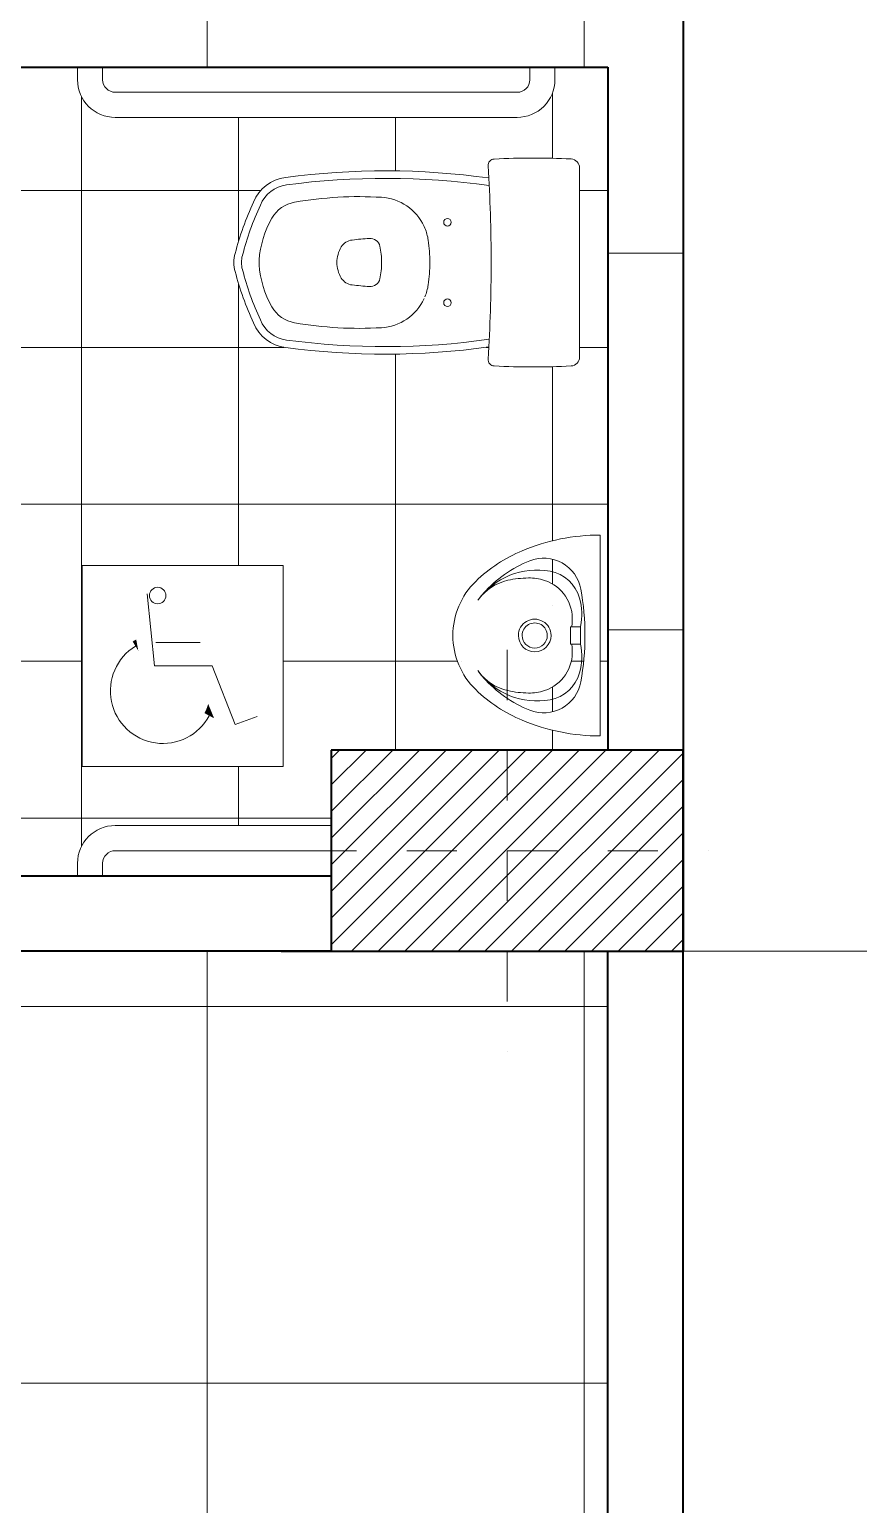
# Model space of a CAD drawing. Header units: millimetres. Extents: x 189.5 to 285.5, y -15 to 51.
# Drawn here: x 256.113 to 257.763, y 21.885 to 24.821 of the extents above; entities that cross this region are included whole.
import ezdxf

# ---------------------------------------------------------------- set-up
doc = ezdxf.new("R2010")
doc.units = ezdxf.units.MM
doc.header["$LTSCALE"] = 0.005
doc.header["$MEASUREMENT"] = 0
doc.linetypes.add('ACAD_ISO10W100', pattern=[18, 12, -3, 0, -3])
for name, color, linetype, lineweight in [('Aux', 1, 'Continuous', 9), ('columna', 6, 'Continuous', 40), ('ejes', 1, 'ACAD_ISO10W100', 9), ('gradas', 2, 'Continuous', 20), ('Hatch', 11, 'Continuous', 9), ('muebles', 2, 'Continuous', 20), ('muro', 5, 'Continuous', 40)]:
    doc.layers.add(name, color=color, linetype=linetype, lineweight=lineweight)

msp = doc.modelspace()

# ---------------------------------------------------------------- hatches: boundary and pattern name
at = {"layer": 'Hatch'}
h = msp.add_hatch(dxfattribs=at)
h.set_pattern_fill('NET', color=256, scale=6, style=0)
h.set_pattern_definition([(0, (-337.5334649447541, 81.37570602885171), (0, 0.75), []), (90, (-337.5334649447541, 81.37570602885171), (-0.75, 4.592273826833915e-17), [])])
h.paths.add_polyline_path([(252.1038909515549, 22.98561842555168, -2.414213564037251), (252.1020308324781, 22.98747854462714), (252.0889513592696, 22.98747854462873), (252.0889513592696, 22.98628807079184), (251.6389513592695, 22.98628807079183), (251.1389513592695, 22.98628807079186), (248.7089513592696, 22.98628807079135), (248.6889513592695, 22.98628807079135), (247.9890367852244, 22.98628807079135), (247.5389513592695, 22.98628807079135), (246.5439513592695, 22.98628807079135), (245.6939513592696, 22.98628807079135), (245.3939513592695, 22.98628807079135), (243.7439513592695, 22.98628807079135), (242.7439513592695, 22.98628807079135), (240.9939513592695, 22.98628807079135), (240.6939513592696, 22.98628807079135), (239.8439513592696, 22.98628807079135), (238.7939513592695, 22.98628807079135), (238.3939513592695, 22.98628807079135), (238.1939513592696, 22.98628807079136), (237.2139513592697, 22.98628807079136), (234.7839513592696, 22.98628807079133), (234.7639513592696, 22.98628807079133), (234.7639513592696, 22.98636802783069), (234.1921289388995, 22.98636802783069), (234.1921289388995, 22.32371024168052), (234.1921289388995, 20.22776177328468), (234.1921289388995, 19.63628807079144), (234.1921289388995, 19.26852839724609), (234.1921289388997, 18.3185283972465), (234.1921289388997, 17.61128807079182), (234.1921289388997, 17.26128807079181), (234.0921289388996, 17.26128807079181), (234.0921289388996, 16.67260720331663), (234.0921289388996, 13.93141270840081), (234.0921289388996, 13.18628807079182), (234.0921289388994, 12.88628807079198), (234.0921289388991, 11.28628807079185), (237.5439513592697, 11.28628807079185), (237.5439513592697, 12.83628807079191), (237.2939513592701, 12.83628807079191), (236.89395135927, 12.83628807079191), (236.89395135927, 13.23628807079189), (237.2939513592701, 13.23628807079189), (237.5439513592698, 13.23628807079189), (237.54395135927, 19.55628807079179), (252.1187457793546, 19.55628807079179), (252.1187457793546, 19.64947813824267), (252.0706547125452, 19.64947813824267), (252.1187457793548, 20.13405533157958), (252.1187457793546, 19.55628807079179), (257.4639513592696, 19.5562880707918), (257.4639513592695, 20.1862880707917), (257.1639513592695, 20.1862880707917), (257.1639513592696, 20.48628807079177), (257.2639513592694, 20.48628807079177), (257.2639513592694, 22.98628807079189), (256.7139513592695, 22.98628807079189), (255.3366040933745, 22.98628807079189, -0.4199047918111877), (254.648326348148, 22.27315293824061), (254.648326348148, 22.27133269996786), (254.6408858718398, 22.27133269996786), (254.6408858718398, 22.27032355189795, -1.126481995361507), (254.6284208063116, 22.27133269996786), (254.6222846810695, 22.27133269996786), (254.6222846810695, 22.98747854462853), (254.6014513592695, 22.98747854462853), (254.6014513592695, 24.74628807079138), (257.2639513592695, 24.74628807079139), (257.2639513592693, 23.38628807079188), (257.4139513592695, 23.38628807079188), (257.4139513592693, 25.34128807079159), (257.2639513592694, 25.34128807079161), (257.2639513592694, 24.89628807079138), (251.7889513592695, 24.89628807079138), (251.7889513592695, 26.43628807079138), (251.6389513592696, 26.43628807079138), (251.6389513592695, 23.28628807079183), (251.7889513592695, 23.28628807079183), (251.7889513592696, 24.74628807079137), (254.4514513592694, 24.74628807079138), (254.4514513592694, 23.13628807079208), (252.8330576297549, 23.13628807079208), (252.8330576297549, 22.98628824590409), (252.8182103590112, 22.98628824750885, -0.419904866709646), (252.1299326186335, 22.2731529382408), (252.1299326186335, 22.27133269996804), (252.1224921423253, 22.27133269996804), (252.1224921423253, 22.27032355189514, -1.126481995005869), (252.1100270767969, 22.27133269996804), (252.1038909515549, 22.27133269996804)])
h.paths.add_polyline_path([(240.6439513592696, 20.48628807079177), (240.6439513592696, 20.1862880707917), (240.3439513592695, 20.1862880707917), (240.3439513592695, 20.48628807079177)], flags=17)
h.paths.add_polyline_path([(237.2439513592698, 20.1862880707917), (236.9439513592697, 20.1862880707917), (236.9439513592697, 20.48628807079177), (237.2439513592698, 20.48628807079177)], flags=17)
h.paths.add_polyline_path([(243.6939513592696, 20.48628807079177), (243.9939513592694, 20.48628807079178), (243.9939513592695, 20.1862880707917), (243.6939513592696, 20.1862880707917)], flags=17)
h.paths.add_polyline_path([(237.2439513592698, 16.9362880707917), (237.2439513592698, 16.63628807079175), (236.9439513592697, 16.63628807079175), (236.9439513592697, 16.9362880707917)], flags=16)
h.paths.add_polyline_path([(247.0439513592695, 20.48628807079177), (247.3439513592695, 20.48628807079178), (247.3439513592696, 20.1862880707917), (247.0439513592696, 20.1862880707917)], flags=17)
h.paths.add_polyline_path([(250.3639513592694, 20.48628807079178), (250.6639513592696, 20.48628807079177), (250.6639513592696, 20.1862880707917), (250.3639513592697, 20.1862880707917)], flags=17)
h.paths.add_polyline_path([(252.116592189181, 22.27636913918495, -0.03896766346203715), (252.1175626368307, 22.27623207035962, -0.9728150875891242), (252.1151768573746, 22.26387032283586, -1.04180337291388), (252.1177266983917, 22.27619338036689, -21.89540693037424)], flags=17)
h.paths.add_polyline_path([(253.7139513592696, 20.48628807079177), (254.0139513592694, 20.48628807079177), (254.0139513592694, 20.1862880707917), (253.7139513592696, 20.1862880707917)], flags=17)
h.paths.add_polyline_path([(254.6282957779626, 22.27008407830277, 1796152.363669402), (254.6282957779626, 22.2700840923268)], flags=16)
h.paths.add_polyline_path([(234.274902785261, 19.11331193394851), (234.8615493054075, 19.11331193394851), (234.8615493054075, 18.82984856398514), (234.274902785261, 18.82984856398514)], flags=24)
h.paths.add_polyline_path([(255.7470221364548, 22.37544064857165), (255.7470221364548, 22.96208716871817), (256.0304855064181, 22.96208716871817), (256.0304855064181, 22.37544064857165)], flags=24)
h.paths.add_polyline_path([(255.7470221364548, 20.95465345540732), (255.7470221364548, 21.58792268617655), (256.0304855064181, 21.58792268617655), (256.0304855064181, 20.95465345540732)], flags=24)
h.paths.add_polyline_path([(248.8725276801463, 22.27298606732919), (248.8725276801463, 22.87779375963689), (249.1559910501096, 22.87779375963689), (249.1559910501096, 22.27298606732919)], flags=24)
h.paths.add_polyline_path([(244.8420920170987, 22.36428247472001), (244.8420920170987, 22.9690901670277), (245.125555387062, 22.9690901670277), (245.125555387062, 22.36428247472001)], flags=24)
h.paths.add_polyline_path([(244.8420920170987, 21.43483294258652), (244.8420920170987, 22.03774319899678), (245.125555387062, 22.03774319899678), (245.125555387062, 21.43483294258652)], flags=24)
h.paths.add_polyline_path([(245.1459938472043, 20.29003807079183), (245.1459938472043, 20.89484576309953), (245.4294572171676, 20.89484576309953), (245.4294572171676, 20.29003807079183)], flags=24)
h.paths.add_polyline_path([(244.8420920170987, 19.55465345540723), (244.8420920170987, 20.18792268617646), (245.125555387062, 20.18792268617646), (245.125555387062, 19.55465345540723)], flags=25)
h.paths.add_polyline_path([(245.2120787651662, 16.99768316134541), (245.2120787651662, 19.89654030420251), (244.6546721717598, 19.89654030420251), (244.6546721717598, 16.99768316134541)], flags=25)
h = msp.add_hatch(dxfattribs=at)
h.set_pattern_fill('NET', color=256, scale=2.5, style=0)
h.set_pattern_definition([(0, (-337.5334649447541, 81.37570602885171), (0, 0.3125), []), (90, (-337.5334649447541, 81.37570602885171), (-0.3125, 1.913447427847464e-17), [])])
h.paths.add_polyline_path([(253.4714683358653, 24.64628807079135, -0.4142135623734282), (253.3964683358653, 24.7212880707913), (253.3964683358652, 24.74628807079139), (252.2889513592696, 24.74628807079138), (252.2889513592694, 24.04628807079087), (251.7889513592696, 24.04628807079088), (251.7889513592695, 23.28628807079185), (252.0889513592696, 23.28628807079185), (252.0889513592697, 23.13628807079183), (252.1038909515549, 23.13628807079184), (252.1038909515549, 23.06932378401851), (252.1113314278631, 23.06932378401851), (252.1113314278631, 23.05444283140218), (252.1038909515551, 23.05444283140217), (252.1038909515548, 22.98747854462871), (252.1336528567875, 22.98747854462871), (252.8181766771385, 22.98747854462872), (252.8181766771385, 23.05444283140226), (252.8107362008303, 23.05444283140227), (252.8107362008303, 23.06932378401859), (252.8181766771384, 23.0693237840186), (252.8181766771385, 23.13628807079208), (252.8330576297549, 23.13628807079208), (253.3964683358654, 23.13628807079207), (253.3964683358653, 23.16128807079185, -0.4142135623740941), (253.4714683358652, 23.23628807079209), (254.2714683358653, 23.23628807079209, -0.4142135623734279), (254.3464683358653, 23.16128807079214), (254.3464683358652, 23.13628807079208), (254.4514513592695, 23.13628807079208), (254.4514513592694, 24.74628807079138), (254.3464683358653, 24.74628807079139), (254.3464683358653, 24.72128807079125, -0.414213562372762), (254.2714683358654, 24.64628807079135)])
h.paths.add_polyline_path([(253.8055114915655, 23.7539088929528), (253.8055114915655, 23.35390889295281), (253.4055114915654, 23.35390889295281), (253.4055114915654, 23.75390889295281)], flags=16)
h.paths.add_polyline_path([(253.746639606495, 24.23697485767713, -0.04536266308921758), (253.7101928427919, 24.33932604308224, -0.07051828145125469), (253.7076324998272, 24.35738952085637, -0.07051828145760095), (253.7101928427924, 24.37545299863208, -0.04536266308818345), (253.7466396064946, 24.4778041840349, -0.2681690746046647), (253.8100409879903, 24.52668529550436, -0.06778942498869861), (254.2149156124897, 24.5256374816886, 0.001998869881263297), (254.2134745695929, 24.54960452777159, -0.4179661913573712), (254.2257818731215, 24.56341955432539, -0.0254767863049048), (254.3785434310014, 24.56346746626794, -0.3994612523021149), (254.3956324998273, 24.54549053092298), (254.3956324998273, 24.35738952085638), (254.3956324998273, 24.16928851078992, -0.3994612523028014), (254.3785434310014, 24.15131157544491, -0.0254767863049048), (254.2257818731215, 24.15135948738748, -0.417966191359291), (254.2134745695928, 24.16517451394126, 0.00199886988127271), (254.2149156124896, 24.18914156002436, -0.06778942498865684), (253.8100409879904, 24.1880937462086, -0.268169074601404)], flags=16)
h.paths.add_polyline_path([(253.7242046337933, 24.369829046225), (253.7246019944166, 24.37128450376379, 0.007544055963508864)], flags=0)
h.paths.add_polyline_path([(253.7246019944168, 24.34349453794826, -0.007544055981194789), (253.7242046337926, 24.34494999549047)], flags=0)
h.paths.add_polyline_path([(253.5722384504468, 23.69424662094365, -1), (253.5394697210788, 23.69424662094365, -1)], flags=0)
h.paths.add_polyline_path([(253.7577971555241, 24.36201316974748, -0.11223620855815), (253.7831683676455, 24.44558892732489, -0.2237024067793791), (253.8284938915936, 24.47742803588143, -0.0578780653133929), (254.001271392849, 24.48721527894424, -0.2765377333950695), (254.086159677471, 24.42931044567769), (254.08776070253, 24.42565294781179, -0.06196968820255255), (254.0943200940002, 24.40184704512341, -0.03720204328161242), (254.0976324998273, 24.35738952085637, -0.03720204326521742), (254.0943200940031, 24.31293199660876, -0.002741917337492987), (254.0941555810242, 24.3118476465257, 0.03811730564555731), (254.0976324998273, 24.35738952085637, 0.03811730562859852), (254.0941555810273, 24.40293139516696, 0.05921770893449989), (254.0877607025313, 24.42565294780859), (254.0861596774694, 24.42931044568133, 0.2765377333844891), (254.001271392849, 24.48721527894423, 0.05787806531354672), (253.8284938915931, 24.47742803588137, 0.2237024067769746), (253.7831683676457, 24.44558892732496, 0.1122362085566601), (253.757797155524, 24.36201316974881, 0.01780017579507338), (253.7576324998273, 24.35738952085693, -0.01780017579000424)], flags=0)
h.paths.add_polyline_path([(253.1346946551324, 24.09528085435191), (253.1203720269325, 24.05804199055191), (253.1060493733323, 24.04944838315186), (253.0870108795324, 24.06848687695187), (253.0870108795324, 24.01484639495191), (253.0806608795324, 24.0148463949519), (253.0806608795323, 23.61572689855194), (253.0552608795324, 23.61572689855195), (253.0552608795324, 23.54434294175194), (252.9841883700602, 23.54434294175196), (252.9800101283324, 23.51091710055197), (252.9485003361325, 23.48800086495192), (252.9255841005323, 23.48513635455191), (252.9112614723324, 23.49945898275199), (252.9112614723324, 23.54434294175195), (252.8925574711324, 23.54434294175196), (252.8925574711324, 23.69462493735193), (252.9067313675472, 23.69462493735194), (252.8998033545324, 23.72002765515227), (252.8883452367322, 23.8002344543519), (252.8912097725324, 23.90049292795177), (252.8825978825159, 23.93149571062925), (252.7730162065324, 23.93399222595195), (252.7728692990755, 23.93398676423602), (252.7708995737322, 23.9291382097518), (252.7623059917323, 23.88617029975191), (252.7680350633324, 23.79164087235192), (252.7443726416968, 23.69462493735193), (252.7626548607324, 23.69462493735193), (252.7626548607323, 23.54434294175195), (252.7391526471323, 23.54434294175196), (252.7365252457322, 23.53383333615218), (252.7193380817323, 23.49372993655192), (252.6992863819323, 23.49372993655192), (252.6706411001325, 23.5166461467519), (252.6699309241254, 23.54434294175195), (252.5999514523323, 23.54434294175195), (252.5999514523324, 23.61572689855195), (252.5745514523323, 23.61572689855194), (252.5745514523323, 24.01484639495192), (252.5682014523323, 24.01484639495192), (252.5682014523323, 24.1179349131722), (252.5675180907321, 24.11246801835096), (252.5617890191323, 24.05517745475191), (252.5388728089324, 24.05517745475191), (252.5245501553327, 24.07809366495177), (252.5073629913323, 24.10387443635199), (252.5044984555324, 24.14397781055167), (252.5101061659324, 24.15631477641518), (252.5101061659324, 24.67143829995194), (252.5291561659324, 24.67143829995194), (252.5291561659324, 24.70318829995193, -1), (252.5545561659324, 24.70318829995193), (252.5545561659324, 24.42378829995192), (252.5745514523323, 24.42378829995192), (252.5745514523325, 24.48675947195193), (252.5713764523324, 24.48675947195193), (252.5713764523324, 24.62572617395193), (252.6031264523324, 24.62572617395193), (252.6031264523324, 24.48675947195193), (252.5999514523323, 24.48675947195193), (252.5999514523322, 24.45354904815196), (252.8303161681323, 24.47409614955193), (253.0552608795324, 24.45354904815196), (253.0552608795324, 24.48675947195193), (253.0520858795323, 24.48675947195193), (253.0520858795323, 24.62572617395193), (253.0838358795324, 24.62572617395193), (253.0838358795324, 24.48675947195193), (253.0806608795324, 24.48675947195193), (253.0806608795325, 24.42378829995192), (253.1006561659324, 24.42378829995192), (253.1006561659324, 24.70318829995193, -1), (253.1260561659324, 24.70318829995193), (253.1260561659324, 24.67143829995194), (253.1451061659324, 24.67143829995194), (253.1451061659324, 24.15073829995191), (253.1260561659324, 24.15073829995192), (253.1260561659324, 24.12551553782791)], flags=16)
h.paths.add_polyline_path([(253.0864889258668, 24.32053773175193), (253.0870108795324, 24.32053773175193), (253.0870108795324, 24.3198666487508)], flags=0)
h.paths.add_polyline_path([(253.0552608795324, 23.69462493735194), (252.9781919632361, 23.69462493735193), (252.9800101283324, 23.74007935495225), (252.9771456179321, 23.83460878235782), (252.9742810821323, 23.90335746375244), (252.9721933213207, 23.92945451555125), (253.0552608795324, 23.92756206355193)], flags=0)
h.paths.add_polyline_path([(253.9212068222863, 24.32647998042883, -0.009795769441821237), (253.9200355096496, 24.32851814014413, 0.01959718251676265)], flags=0)
h.paths.add_polyline_path([(253.9200355096521, 24.38626090157325, -0.2480291594571477), (253.9431428752007, 24.40214212146498, -0.01139687807518087), (253.9771810226403, 24.40532022889509, -0.3735440217904059), (253.9981418924406, 24.38956090373102, -0.05409146196836189), (254.0016324998273, 24.35738952085637, -0.05409146193826582), (253.9981418924444, 24.32521813799931, -0.002900143946540674), (253.9980919567498, 24.3249915660144, 0.05447928410457353), (254.0016324998273, 24.35738952085637, 0.0544792840749569), (253.9980919567537, 24.38978747568105, 0.3702427827096077), (253.9771810226403, 24.40532022889509, 0.01139687807518021), (253.9431428752007, 24.40214212146499, 0.2273270147245845), (253.921206822289, 24.38829906128844, 0.009795769441882608)], flags=0)
h.paths.add_polyline_path([(254.1401324998272, 24.27738952085645, -1), (254.1251324998273, 24.27738952085645, -1)], flags=0)
h.paths.add_polyline_path([(254.1251324998273, 24.43738952085641, -1), (254.1401324998272, 24.43738952085641, -1)], flags=0)
h.paths.add_polyline_path([(254.1889426227995, 23.6150592598436, -0.09324748291664155), (254.2815436881436, 23.67614152156464, -0.09961672865053077), (254.4362628358682, 23.70727571218759), (254.4362628358682, 23.50727571218766), (254.4362628358682, 23.30727571218757, -0.09961672865023667), (254.2815436881442, 23.33840990281013, -0.09324748291835021), (254.1889426227988, 23.39949216453272, -0.2031590986933721), (254.1432628358682, 23.50727571218765, -0.2031590986956912)], flags=16)
h.paths.add_polyline_path([(254.2038588434938, 23.59068770645599, -0.1202932096577439), (254.2968247247126, 23.65608448909423, -0.4726032052632939), (254.3980067377108, 23.59956969317709, -0.04463805403242913), (254.4062628358682, 23.50727571218756, -0.04463805403231597), (254.3980067377108, 23.41498173119825, -0.4726032052645627), (254.2968247247123, 23.35846693528113, -0.1202932096539247), (254.2038588434961, 23.4238637179167, -0.02620851799081181), (254.1942157155221, 23.43555683467478, 0.1807160010038223), (254.2529207097023, 23.39742853525691, 0.05126810897286248), (254.2935527757121, 23.39269407409576, 0.08198718537179564), (254.3257626046259, 23.39756401536599, 0.3468278983904911), (254.3808339414294, 23.47991467007057, -0.007416061581706954), (254.3801759368001, 23.49027571218772), (254.3772628358682, 23.49027571218772), (254.3772628358682, 23.52427571218772), (254.3971334333839, 23.52427571218772, 0.1209733713608185), (254.3954297625912, 23.58148003543422, 0.2868939852078385), (254.3367833447617, 23.63518735691855, 0.286546488531412), (254.1942157155223, 23.5789945897007, -1.05523210266137e-06), (254.1942159666484, 23.57899492896178, -0.02620778810324431)], flags=0)
h.paths.add_polyline_path([(252.6677765643324, 23.91195104575188), (252.6591829823324, 23.86611859995209), (252.6649120285324, 23.83174424655246), (252.6677765643324, 23.75440198315187), (252.665285846729, 23.69462493735193), (252.5999514523323, 23.69462493735194), (252.5999514523323, 23.92756206355193), (252.6604703743384, 23.92981062369208)], flags=0)
h.paths.add_polyline_path([(254.3387628358682, 23.50727571218762, -1), (254.2737628358682, 23.50727571218764, -1)], flags=0)
h.paths.add_polyline_path([(254.3312628358682, 23.50727571218762, -1), (254.2812628358682, 23.50727571218764, -1)], flags=0)
h.paths.add_polyline_path([(255.1014513592696, 24.74628807079137), (255.1014513592694, 24.04628807079087), (254.6014513592695, 24.04628807079087), (254.6014513592695, 23.13628807079181), (254.6074037284532, 23.13628807079181), (254.6222846810695, 23.13628807079181), (254.6222846810695, 23.06932378401833), (254.6297251573776, 23.06932378401832), (254.6297251573776, 23.054442831402), (254.6222846810695, 23.05444283140199), (254.6222846810695, 22.98747854462854), (254.652046586302, 22.98747854462853), (255.3365704066532, 22.98747854462862), (255.3365704066532, 23.05444283140208), (255.3291299303449, 23.05444283140208), (255.3291299303449, 23.06932378401842), (255.3365704066531, 23.06932378401841), (255.3365704066532, 23.13628807079189), (255.3514513592695, 23.13628807079189), (256.2089683358653, 23.13628807079189), (256.2089683358652, 23.16128807079184, -0.4142135623741217), (256.2839683358651, 23.23628807079209), (256.7139513592695, 23.23628807079209), (256.7139513592693, 23.38628807079189), (257.2639513592694, 23.38628807079188), (257.2639513592694, 24.74628807079138), (257.1589683358652, 24.74628807079138), (257.1589683358652, 24.72128807079125, -0.4142135623727898), (257.0839683358653, 24.64628807079134), (256.2839683358653, 24.64628807079134, -0.4142135623738997), (256.2089683358652, 24.7212880707913), (256.2089683358652, 24.74628807079139)])
h.paths.add_polyline_path([(255.3870514523323, 24.0148463949519), (255.3807014523322, 24.0148463949519), (255.3807014523321, 24.11793491317113), (255.3800180907324, 24.11246801835166), (255.3742890191322, 24.05517745475191), (255.3513728089323, 24.05517745475191), (255.3370501553336, 24.07809366495177), (255.3198629913322, 24.10387443635196), (255.3169984555321, 24.14397781055165), (255.3226061659323, 24.15631477641551), (255.3226061659323, 24.67143829995194), (255.3416561659322, 24.67143829995193), (255.3416561659322, 24.70318829995193, -1), (255.3670561659322, 24.70318829995193), (255.3670561659322, 24.42378829995192), (255.3870514523322, 24.42378829995192), (255.3870514523321, 24.48675947195192), (255.3838764523323, 24.48675947195192), (255.3838764523323, 24.62572617395192), (255.4156264523323, 24.62572617395192), (255.4156264523323, 24.48675947195191), (255.4124514523322, 24.48675947195191), (255.4124514523323, 24.45354904815196), (255.6428161681322, 24.47409614955193), (255.8677608795323, 24.45354904815195), (255.8677608795322, 24.48675947195192), (255.8645858795322, 24.48675947195193), (255.8645858795321, 24.62572617395193), (255.8963358795321, 24.62572617395193), (255.8963358795321, 24.48675947195191), (255.8931608795324, 24.48675947195191), (255.8931608795324, 24.42378829995192), (255.9131561659324, 24.42378829995192), (255.9131561659323, 24.70318829995192, -1), (255.9385561659323, 24.70318829995192), (255.9385561659323, 24.67143829995194), (255.9576061659322, 24.67143829995193), (255.9576061659322, 24.1507382999519), (255.9385561659323, 24.15073829995192), (255.9385561659323, 24.1255155378276), (255.9471946551322, 24.09528085435204), (255.9328720269323, 24.05804199055176), (255.9185493733322, 24.04944838315192), (255.8995108795323, 24.0684868769518), (255.8995108795323, 24.01484639495191), (255.8931608795323, 24.0148463949519), (255.8931608795322, 23.61572689855194), (255.8677608795323, 23.61572689855193), (255.8677608795323, 23.54434294175194), (255.79668837006, 23.54434294175194), (255.7925101283323, 23.51091710055199), (255.7610003361323, 23.48800086495192), (255.7380841005324, 23.48513635455191), (255.7237614723323, 23.49945898275188), (255.7237614723323, 23.54434294175194), (255.7050574711322, 23.54434294175194), (255.7050574711322, 23.69462493735193), (255.719231367547, 23.69462493735193), (255.7123033545322, 23.72002765515242), (255.7008452367322, 23.80023445435197), (255.7037097725323, 23.90049292795194), (255.6950978825159, 23.93149571062924), (255.5855162065324, 23.93399222595194), (255.5853692990752, 23.933986764236), (255.583399573732, 23.92913820975153), (255.5748059917322, 23.8861702997514), (255.5805350633323, 23.79164087235167), (255.5568726416968, 23.69462493735193), (255.5751548607323, 23.69462493735193), (255.5751548607321, 23.54434294175194), (255.5516526471322, 23.54434294175195), (255.5490252457322, 23.53383333615218), (255.5318380817322, 23.49372993655192), (255.5117863819322, 23.49372993655192), (255.4831411001322, 23.5166461467519), (255.4824309241254, 23.54434294175195), (255.4124514523322, 23.54434294175195), (255.4124514523322, 23.61572689855194), (255.3870514523321, 23.61572689855194)], flags=16)
h.paths.add_polyline_path([(255.4124514523323, 23.69462493735193), (255.4124514523322, 23.92756206355192), (255.4729703743383, 23.92981062369208), (255.4802765643321, 23.9119510457519), (255.4716829823323, 23.86611859995188), (255.4774120285324, 23.83174424655179), (255.4802765643323, 23.75440198315216), (255.4777858467289, 23.69462493735193)], flags=0)
h.paths.add_polyline_path([(255.8989889258667, 24.32053773175192), (255.8995108795323, 24.32053773175192), (255.8995108795323, 24.31986664875105)], flags=0)
h.paths.add_polyline_path([(255.7925101283323, 23.74007935495206), (255.7896456179318, 23.83460878235523), (255.7867810821321, 23.90335746375455), (255.7846933213204, 23.92945451555124), (255.8677608795323, 23.92756206355192), (255.8677608795322, 23.69462493735193), (255.7906919632362, 23.69462493735192)], flags=0)
h.paths.add_polyline_path([(256.2180114915653, 23.75390889295279), (256.6180114915654, 23.75390889295279), (256.6180114915654, 23.35390889295281), (256.2180114915652, 23.35390889295281)], flags=16)
h.paths.add_polyline_path([(256.3519697210787, 23.69424662094365, -1), (256.3847384504467, 23.69424662094364, -1)], flags=0)
h.paths.add_polyline_path([(256.5226928427921, 24.33932604308104, -0.07051828145605558), (256.5201324998271, 24.35738952085637, -0.07051828145760095), (256.5226928427923, 24.37545299863208, -0.04536266308924979), (256.5591396064956, 24.47780418403719, -0.26816907459649), (256.6225409879904, 24.52668529550436, -0.0677894249886794), (257.0274156124897, 24.52563748168858, 0.001998869881259142), (257.0259745695928, 24.54960452777151, -0.4179661913589065), (257.0382818731214, 24.56341955432538, -0.0254767863049048), (257.1910434310013, 24.56346746626794, -0.3994612523021149), (257.2081324998272, 24.54549053092298), (257.2081324998272, 24.35738952085637), (257.2081324998272, 24.16928851078991, -0.3994612523028014), (257.1910434310013, 24.15131157544491, -0.0254767863049048), (257.0382818731214, 24.15135948738747, -0.4179661913566888), (257.0259745695928, 24.16517451394124, 0.001998869881273891), (257.0274156124896, 24.18914156002435, -0.06778942498865684), (256.6225409879904, 24.18809374620859, -0.2681690746047109), (256.5591396064946, 24.23697485767792, -0.04536266308833309)], flags=16)
h.paths.add_polyline_path([(256.5367046337934, 24.36982904622582), (256.5371019944146, 24.3712845037567, 0.007544055922546)], flags=0)
h.paths.add_polyline_path([(256.5371019944148, 24.34349453795537, -0.00754405590869025), (256.5367046337943, 24.34494999548357)], flags=0)
h.paths.add_polyline_path([(256.7251324998273, 24.35738952085637, -0.1261659415600999), (256.7325355096546, 24.38626090157808, -0.2480291594081633), (256.7556428752006, 24.40214212146497, -0.01139687807514224), (256.78968102264, 24.40532022889506, -0.3735440214650296), (256.8106418924357, 24.38956090375349, -0.05409146200679492), (256.8141324998272, 24.35738952085637, -0.05409146201267646), (256.8106418924349, 24.32521813795581, -0.3735440214129971), (256.78968102264, 24.30945881281777, -0.01139687807510483), (256.7556428752007, 24.31263692024786, -0.2480291594380105), (256.732535509653, 24.32851814013753, -0.126165941546161)], flags=0)
h.paths.add_polyline_path([(257.0014426227992, 23.72253165424689, 0.2031590986949663), (256.9557628358681, 23.6147481065913, 0.2031590986945328), (257.0014426227991, 23.5069645589359, 0.0932474829190464), (257.0940436881455, 23.4458822972132), (257.0940392533699, 23.44588415742308, 0.09961976417223618), (257.2487628358681, 23.41474810659121), (257.2487628358681, 23.61474810659131), (257.2487628358681, 23.81474810659123, 0.09961672864990977), (257.0940436881444, 23.78361391596865, 0.09324748291771678)], flags=16)
h.paths.add_polyline_path([(257.0163588434942, 23.6981601008604, -0.1202932096567609), (257.1093247247125, 23.76355688349788, -0.4726032052632715), (257.2105067377107, 23.70704208758075, -0.04463805403243256), (257.2187628358681, 23.61474810659121, -0.04463805403232477), (257.2105067377108, 23.52245412560187, -0.4726032052636659), (257.1093247247126, 23.46593932968463, -0.1202932096548977), (257.0163588434956, 23.53133611232078, -0.02620851798871824), (257.0067157155225, 23.54302922907805, 0.180716001003449), (257.0654207097027, 23.50490092966043, 0.05126810897241494), (257.1060527757122, 23.50016646849942, 0.08198718537124113), (257.1382626046258, 23.5050364097697, 0.3468278983903856), (257.1933339414293, 23.58738706447425, -0.007416061581686692), (257.1926759368, 23.59774810659138), (257.1897628358681, 23.59774810659138), (257.1897628358681, 23.63174810659137), (257.1926759368, 23.63174810659137, -0.007416061581526513), (257.1933339414293, 23.64210914870828, 0.3468278983843028), (257.1382626046278, 23.72445980341249, 0.08198718537394926), (257.1060527757131, 23.72932974468312, 0.05126810897313816), (257.0654207097031, 23.72459528352203, 0.1807160010070489), (257.0067157155218, 23.68646698410377, -0.02620851798721506)], flags=0)
h.paths.add_polyline_path([(256.9526324998271, 24.27738952085644, -1), (256.9376324998271, 24.27738952085644, -1)], flags=0)
h.paths.add_polyline_path([(257.0862628358681, 23.61474810659129, -1), (257.1512628358681, 23.61474810659127, -1)], flags=0)
h.paths.add_polyline_path([(257.0937628358681, 23.61474810659129, -1), (257.1437628358681, 23.61474810659127, -1)], flags=0)
h.paths.add_polyline_path([(256.9526324998271, 24.43738952085641, -1), (256.9376324998271, 24.43738952085641, -1)], flags=0)
h.paths.add_polyline_path([(257.2098834094605, 23.63294491280688, 0.05024588974414097), (257.2097628358681, 23.63174810659174), (257.2097628358681, 23.59713618035891, 0.0005979519901399845), (257.2097038503958, 23.5974170707072, 1918.099930013912), (257.2097553168537, 23.59717217265491, 326.6916963436996), (257.2100471789322, 23.59573219153703, 0.002984386556166335), (257.2097628358681, 23.59713618035844), (257.2097628358681, 23.63236003282374, 0.001244124542047626)], flags=0)
h.paths.add_polyline_path([(251.9962226729866, 23.15387307373536), (253.463914980679, 23.15387307373536), (253.463914980679, 23.77321373307602), (251.9962226729866, 23.77321373307602)], flags=25)
h.paths.add_polyline_path([(255.7500038214365, 23.61238788764155), (255.7500038214365, 24.27018825394192), (256.0304855064182, 24.27018825394192), (256.0304855064182, 23.61238788764155)], flags=24)
h.paths.add_polyline_path([(254.6262388576409, 23.14686138075527), (256.0939311653333, 23.14686138075527), (256.0939311653333, 23.76620204009593), (254.6262388576409, 23.76620204009593)], flags=24)
h = msp.add_hatch(dxfattribs=at)
h.set_pattern_fill('ANSI31', color=256, scale=0.3, style=0)
h.set_pattern_definition([(45, (-337.5334649447541, 81.37570602885171), (-0.02651650429449553, 0.02651650429449553), [])])
h.paths.add_polyline_path([(257.0639513592697, 23.38628807079188), (256.7139513592695, 23.38628807079189), (256.7139513592695, 23.18628807079189), (257.0639513592696, 23.18628807079188)])
h.paths.add_polyline_path([(257.4139513592695, 23.38628807079188), (257.0639513592696, 23.38628807079188), (257.0639513592696, 23.18628807079189), (257.4139513592694, 23.18628807079188)])
h.paths.add_polyline_path([(257.4139513592694, 23.18628807079189), (257.0639513592696, 23.1862880707919), (257.0639513592696, 22.98628807079189), (257.4139513592694, 22.98628807079188)])
h.paths.add_polyline_path([(257.0639513592696, 23.18628807079189), (256.7139513592693, 23.1862880707919), (256.7139513592695, 22.98628807079189), (257.0639513592696, 22.98628807079189)])

# ---------------------------------------------------------------- linework, layer by layer
at = {"layer": 'Aux', "ltscale": 0.005}
for p, q in [((256.2089683358652, 24.72128807079127), (256.2089683358652, 24.74628807079137)), ((256.2589683358652, 24.72128807079127), (256.2589683358652, 24.74628807079102)), ((257.1089683358653, 24.72128807079127), (257.1089683358653, 24.74628807079137)), ((257.1589683358652, 24.72128807079127), (257.1589683358652, 24.74628807079137)), ((257.0839683358652, 24.6962880707913), (256.2839683358652, 24.6962880707913)), ((257.0839683358652, 24.64628807079134), (256.2839683358652, 24.64628807079134)), ((256.7139513592695, 23.23628807079208), (256.2839683358652, 23.23628807079209)), ((256.7139513592695, 23.18628807079213), (256.2839683358652, 23.18628807079213)), ((256.2089683358652, 23.16128807079215), (256.2089683358652, 23.13628807079206)), ((256.2589683358652, 23.16128807079215), (256.2589683358652, 23.1362880707924))]:
    msp.add_line(p, q, dxfattribs=at)
at = {"layer": 'Aux'}
for p, q in [((257.2081324998272, 24.35738952085637), (257.2081324998272, 24.54549053092285)), ((256.9002607025321, 24.4256529478065), (256.8986596774702, 24.42931044567933)), ((256.5372212026026, 24.37172114102202), (256.5371019944159, 24.37128450376156)), ((257.2081324998272, 24.35738952085637), (257.2081324998272, 24.1692885107899)), ((256.5372212026026, 24.34305790069072), (256.5371019944159, 24.34349453795119)), ((257.1897628358681, 23.63174810659137), (257.2097628358681, 23.63174810659137)), ((257.1897628358681, 23.63174810659137), (257.1897628358681, 23.59774810659138)), ((257.2097628358681, 23.63174810659137), (257.2097628358681, 23.59774810659138)), ((257.1897628358681, 23.59774810659138), (257.2097628358681, 23.59774810659138))]:
    msp.add_line(p, q, dxfattribs=at)
for centre in [(256.9451324998272, 24.43738952085641), (256.9451324998272, 24.27738952085644)]:
    msp.add_circle(centre, 0.0075, dxfattribs=at)
at = {"layer": 'Aux', "ltscale": 0.005}
for centre, radius, start, end in [((256.2839683358652, 24.72128807079127), 0.07499999999998294, 180.0000000000163, 270), ((256.2839683358652, 24.72128807079127), 0.025, 180.0000000000163, 270), ((257.0839683358652, 24.72128807079127), 0.07499999999998294, 270, 1.628443996909321e-11), ((257.0839683358652, 24.72128807079127), 0.025, 270, 1.628443996909321e-11), ((256.2839683358652, 23.16128807079216), 0.07499999999998294, 90, 179.9999999999837), ((256.2839683358652, 23.16128807079216), 0.025, 90, 179.9999999999837)]:
    msp.add_arc(centre, radius, start, end, dxfattribs=at)
at = {"layer": 'Aux'}
for centre, radius, start, end in [((257.0389479118861, 24.55043662736863), 0.013, 92.93676344932345, 183.669877667612), ((257.1151324998273, 23.06538952085645), 1.5, 87.09917690170417, 92.9367634493202), ((257.1901324998272, 24.54549053092295), 0.018, 0, 87.09917690170091), ((256.6331324998272, 24.4473895208564), 0.08, 97.60794850739099, 157.6549634945223), ((256.8211318349324, 23.03988952085648), 1.5, 82.09548968461087, 97.60794850739099), ((256.8211318349324, 23.03988952085648), 1.485, 81.98328091002978, 97.60794850739099), ((254.0291324998273, 24.35738952085637), 3.003, 0, 3.669877667612055), ((256.6331324998272, 24.4473895208564), 0.065, 97.60794850739099, 157.9248450969944), ((257.1038272351939, 24.2261786941857), 0.6, 155.2048135550491, 165.5940478085385), ((257.1038272351939, 24.2261786941857), 0.585, 155.1719646424052, 165.5940478085385), ((256.6521324998272, 24.41338952085641), 0.065, 99.86708805110077, 150.3054867674281), ((256.7695162942952, 23.73852209328538), 0.75, 86.61719452461149, 99.86708805110077), ((256.8078707130417, 24.38738952085634), 0.1, 24.7846740897401, 86.61719452461149), ((256.7667981221045, 24.34799995695072), 0.197, 150.3054867674281, 175.9209309846844), ((256.8423673236837, 23.65717308181615), 0.75, 94.02825469214976, 96.64011366563017), ((256.7910859906679, 24.38536963830631), 0.02, 12.09676010575487, 94.02825469214976), ((256.8078707130417, 24.38738952085634), 0.1, 8.312683188054168, 22.49695112457557), ((256.5851324998272, 24.35738952085637), 0.065, 163.8651103441062, 180), ((256.7851324998272, 24.35738952085637), 0.06, 148.9919161646592, 180), ((256.7591118531399, 24.37234335987898), 0.03, 96.64011366563017, 147.8690084765725), ((256.6641324998272, 24.35738952085637), 0.15, 0, 12.47340161014252), ((256.6101324998273, 24.35738952085637), 0.3, 0, 8.522150189647661), ((256.5851324998272, 24.35738952085637), 0.065, 180, 196.1348896558938), ((256.5851324998272, 24.35738952085637), 0.05, 163.8651103441062, 180), ((256.5851324998272, 24.35738952085637), 0.05, 180, 196.1348896558938), ((256.6351324998273, 24.35738952085637), 0.065, 175.9209309846844, 180), ((256.6351324998273, 24.35738952085637), 0.065, 180, 184.0790690153156), ((256.7667981221045, 24.36677908476201), 0.197, 184.0790690153156, 209.6945132325715), ((256.7851324998272, 24.35738952085637), 0.06, 180, 211.0080838353408), ((256.6641324998272, 24.35738952085637), 0.15, 347.5265983898575, 0), ((256.6101324998273, 24.35738952085637), 0.3, 351.477849810352, 0), ((254.0291324998273, 24.35738952085637), 3.003, 356.330122332388, 0), ((257.1038272351939, 24.48860034752715), 0.6, 194.4059521914614, 204.7951864449509), ((257.1038272351939, 24.48860034752715), 0.585, 194.4059521914614, 204.8280353575947), ((256.7591118531399, 24.34243568183376), 0.03, 212.1309915234275, 263.3598863343698), ((256.7910859906679, 24.32940940340654), 0.02, 265.9717453078502, 347.9032398942451), ((256.8423673236837, 25.0576059598967), 0.75, 263.3598863343698, 265.9717453078502), ((256.8078707130417, 24.32738952085639), 0.1, 337.5030488754244, 351.6873168119458), ((256.6521324998272, 24.30138952085633), 0.065, 209.6945132325715, 260.1329119488992), ((256.8078707130417, 24.32738952085639), 0.1, 273.3828054753885, 335.2153259102599), ((256.6331324998272, 24.26738952085645), 0.08, 202.3450365054776, 262.3920514926057), ((256.6331324998272, 24.26738952085645), 0.065, 202.075154903003, 262.3920514926057), ((256.7695162942952, 24.97625694842747), 0.75, 260.1329119488992, 273.3828054753885), ((256.8211318349324, 25.67488952085647), 1.485, 262.3920514926057, 278.0167190899702), ((256.8211318349324, 25.67488952085647), 1.5, 262.3920514926057, 277.9045103153891), ((257.0389479118861, 24.16434241434421), 0.013, 176.330122332388, 267.0632365506765), ((257.1151324998273, 25.6493895208564), 1.5, 267.0632365506798, 272.9008230982958), ((257.1901324998272, 24.16928851078989), 0.018, 272.900823098299, 0), ((257.1967862967172, 23.54044744828265), 0.2396400355941572, 111.4057745268895, 138.8431106556569), ((257.1366975210989, 23.69373045570718), 0.075, 10.22350171173119, 111.4057745268895), ((257.1229999432817, 23.60039205112299), 0.1446752076664417, 79.53286732557336, 144.3331014102855), ((257.1087628358681, 23.52934810659123), 0.2, 90.77639880622662, 102.515905628906), ((257.1074078057901, 23.6293389256373), 0.1, 72.02825269843957, 90.77639880622662), ((257.1356579617898, 23.66890780938935), 0.075, 15.50138121380295, 79.53288436323359), ((257.0870917727854, 23.6269716950567), 0.1, 102.515905628906, 143.4907261589934), ((257.1135787655576, 23.64836310119223), 0.08, 355.5163617718782, 72.02825269843957), ((256.6987628358681, 23.61474810659128), 0.52, 359.9999999999918, 10.22350171173119), ((257.0922948813089, 23.65688103712024), 0.12, 348.4941665358192, 15.50138121380295), ((257.1187628358681, 23.61474810659128), 0.0325, 359.9999999999918, 179.9999999999919), ((257.5422628358681, 23.61474810659116), 0.35, 175.5163617718781, 177.2159667310149), ((257.1187628358681, 23.61474810659128), 0.0325, 179.9999999999919, 359.9999999999918), ((257.1187628358681, 23.61474810659128), 0.025, 359.9999999999918, 179.9999999999919), ((257.1187628358681, 23.61474810659128), 0.025, 179.9999999999919, 359.9999999999918), ((257.2157628358682, 23.63174810659122), 0.006, 168.4941665358176, 179.9999999999919), ((256.6987628358681, 23.61474810659128), 0.52, 349.7764982882535, 359.9999999999918), ((257.1135787655576, 23.58113311199021), 0.08, 287.9717473015433, 4.483638228105547), ((257.5422628358681, 23.61474810659116), 0.35, 182.7840332689704, 184.4836382281056), ((257.0922948813089, 23.57261517606231), 0.12, 344.4986187861823, 12.08960057852574), ((257.1229999432817, 23.62910416205956), 0.1446752076664417, 215.6668985897023, 280.4671326744067), ((257.0870917727854, 23.60252451812586), 0.1, 216.5092738409903, 257.4840943710773), ((257.1967862967172, 23.68904876489991), 0.2396400355941572, 221.1568893443281, 248.5942254730965), ((257.1356579617898, 23.5605884037932), 0.075, 280.4671156367498, 344.4986187861823), ((257.1087628358681, 23.7001481065913), 0.2, 257.4840943710773, 269.2236011937571), ((257.1074078057901, 23.60015728754523), 0.1, 269.2236011937571, 287.9717473015433), ((257.1366975210988, 23.53576575747537), 0.075, 248.5942254730965, 349.7764982882535)]:
    msp.add_arc(centre, radius, start, end, dxfattribs=at)
at = {"layer": 'columna'}
for p, q in [((257.4139513592694, 23.38628807079189), (256.7139513592695, 23.38628807079189)), ((256.7139513592695, 23.38628807079189), (256.7139513592695, 22.98628807079189)), ((257.4139513592694, 22.98628807079189), (257.4139513592694, 23.38628807079189)), ((256.7139513592695, 22.98628807079189), (257.4139513592694, 22.98628807079189))]:
    msp.add_line(p, q, dxfattribs=at)
at = {"layer": 'ejes'}
for p, q in [((257.0639513592696, 23.58628807079189), (257.0639513592696, 22.78628807079188)), ((256.6639513592695, 23.18628807079189), (257.4639513592696, 23.18628807079189))]:
    msp.add_line(p, q, dxfattribs=at)
at = {"layer": 'gradas'}
msp.add_line((257.4139513592694, 22.98628807079189), (258.1639513592696, 22.98628807079189), dxfattribs=at)
at = {"layer": 'muebles'}
for p, q in [((257.2487628358681, 23.81474810659136), (257.2487628358681, 23.61474810659131)), ((256.6180114915654, 23.75390889295279), (256.2180114915653, 23.75390889295279)), ((256.2180114915653, 23.75390889295279), (256.2180114915653, 23.3539088929528)), ((256.6180114915654, 23.3539088929528), (256.6180114915654, 23.75390889295279)), ((256.3474062113675, 23.69764653660071), (256.3622407037915, 23.5545205137479)), ((257.2487628358681, 23.41474810659138), (257.2487628358681, 23.61474810659131)), ((256.4533056092318, 23.60075185032996), (256.3644876110249, 23.60075185032996)), ((256.3622407037915, 23.5545205137479), (256.4770584688184, 23.5545205137479)), ((256.4770584688184, 23.5545205137479), (256.5226464659844, 23.43759300879604)), ((256.5226464659844, 23.43759300879604), (256.5667278950829, 23.45357928762519)), ((256.2180114915653, 23.3539088929528), (256.6180114915654, 23.3539088929528))]:
    msp.add_line(p, q, dxfattribs=at)
for centre, radius, start, end in [((257.2487628358681, 23.41474810659123), 0.4, 89.99999999999024, 112.7554014351231), ((257.2100830489371, 23.50696455893559), 0.3, 112.755402037819, 134.064529447766), ((256.3683540857627, 23.69424662094364), 0.01638436468397231, 0, 180), ((257.1057628358681, 23.61474810659128), 0.15, 134.064529447766, 179.9999999999919), ((256.3683540857627, 23.69424662094364), 0.01638436468402915, 180, 0), ((257.1057628358681, 23.61474810659128), 0.15, 179.9999999999919, 225.9354705522163), ((256.3789386211084, 23.50440159737967), 0.104624964079384, 121.5133177898859, 331.8502725655798), ((257.2100830489371, 23.72253165424696), 0.3, 225.9354705522163, 247.2445979621669), ((257.2487628358681, 23.81474810659121), 0.4, 247.2445985648627, 269.9999999999902)]:
    msp.add_arc(centre, radius, start, end, dxfattribs=at)
for points in [[(256.325759287232, 23.6068136047803), (256.3185918537353, 23.60282721110131), (256.3299111336759, 23.58436545874032)], [(256.46164127115, 23.46015020956234), (256.4807353446313, 23.44993361734664), (256.4650985885802, 23.46732905156847)], [(256.4650985885802, 23.46732905156847), (256.4650985885802, 23.46732905156847), (256.4690497799528, 23.4783652247565), (256.4807353446313, 23.44993361734664)]]:
    msp.add_solid(points, dxfattribs=at)
at = {"layer": 'muro', "linetype": 'ByBlock'}
for p, q in [((257.4139513592694, 25.48131655421844), (257.4139513592694, 22.98628807079177)), ((257.4139513592693, 25.34128807079161), (257.4139513592694, 23.38628807079189)), ((257.2639513592694, 24.74628807079138), (257.2639513592694, 23.38628807079189)), ((257.2639513592694, 20.48628807079177), (257.2639513592694, 22.98628807079183)), ((257.4139513592695, 20.48628807079177), (257.4139513592695, 22.98628807079183))]:
    msp.add_line(p, q, dxfattribs=at)
at = {"layer": 'muro'}
for p, q in [((254.6014513592695, 24.74628807079138), (257.2639513592694, 24.74628807079138)), ((257.4139513592694, 22.98628807079183), (257.4139513592694, 23.18729895269928)), ((255.3514513592695, 23.13628807079189), (256.7139513592695, 23.13628807079189)), ((256.7139513592695, 22.98628807079189), (255.3514513592695, 22.98628807079189)), ((256.6139513592693, 22.98628807079177), (257.4139513592694, 22.98628807079177))]:
    msp.add_line(p, q, dxfattribs=at)

doc.saveas('drawing.dxf')
